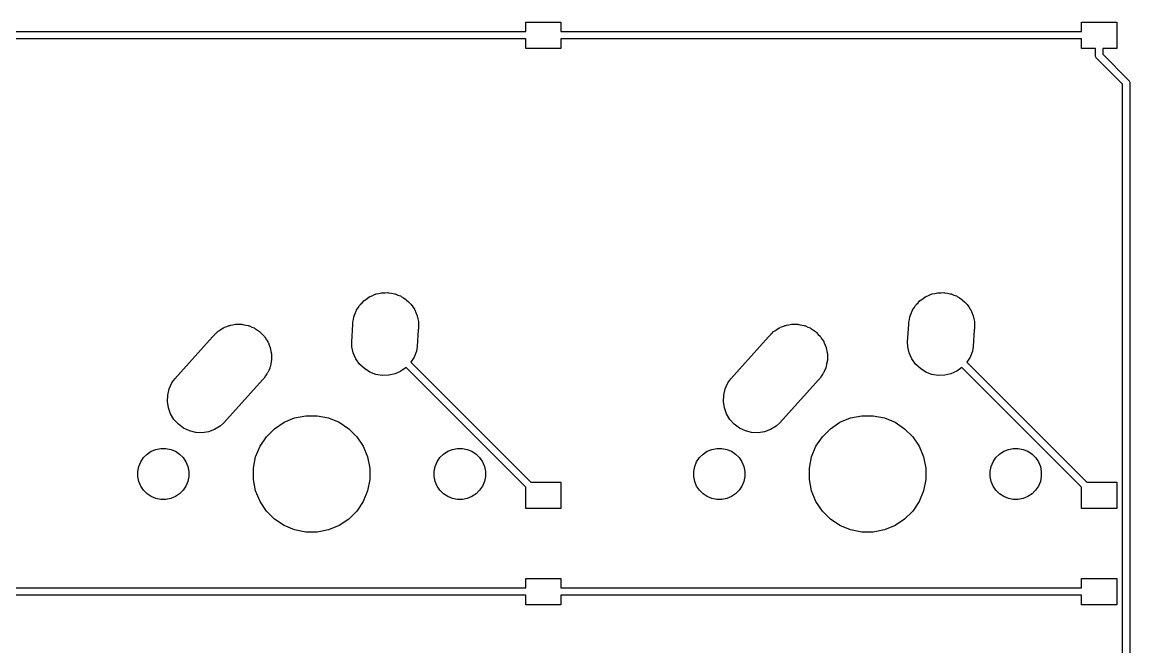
# Model space of a CAD drawing. Extents: x 74 to 207, y -150 to -40.
# Drawn here: x 149.63 to 187.58, y -93.23 to -71.84 of the extents above; entities that cross this region are included whole.
import ezdxf

# ---------------------------------------------------------------- set-up
doc = ezdxf.new("R2010")
doc.units = 0
doc.layers.add('BLACK', color=7, linetype='CONTINUOUS')

msp = doc.modelspace()

# ---------------------------------------------------------------- linework, layer by layer
at = {"layer": 'BLACK', "linetype": 'CONTINUOUS'}
for p, q in [((166.881, -72.1688), (166.881, -71.8438)), ((166.881, -71.8438), (168.081, -71.8438)), ((168.081, -71.8438), (168.081, -72.1688)), ((185.931, -72.1688), (185.931, -71.8438)), ((185.931, -71.8438), (187.131, -71.8438)), ((187.131, -71.8438), (187.131, -72.7437)), ((149.031, -72.1688), (166.881, -72.1688)), ((166.881, -72.4188), (149.031, -72.4188)), ((166.881, -72.7437), (166.881, -72.4188)), ((168.081, -72.1688), (185.931, -72.1688)), ((185.931, -72.4188), (168.081, -72.4188)), ((168.081, -72.4188), (168.081, -72.7437)), ((185.931, -72.7437), (185.931, -72.4188)), ((168.081, -72.7437), (166.881, -72.7437)), ((186.406, -72.7437), (185.931, -72.7437)), ((186.406, -72.9876), (186.406, -72.7437)), ((187.131, -72.7437), (186.656, -72.7437)), ((186.656, -72.7437), (186.656, -72.942)), ((186.406, -72.9937), (186.406, -72.9876)), ((186.408, -73.0183), (186.406, -72.9937)), ((186.415, -73.0418), (186.408, -73.0183)), ((186.427, -73.0635), (186.415, -73.0418)), ((186.439, -73.0778), (186.427, -73.0635)), ((186.442, -73.0826), (186.439, -73.0778)), ((186.447, -73.0865), (186.442, -73.0826)), ((187.331, -73.9705), (186.447, -73.0865)), ((186.656, -72.942), (187.54, -73.826)), ((187.331, -111.052), (187.331, -73.9705)), ((187.54, -73.826), (187.545, -73.8299)), ((187.545, -73.8299), (187.549, -73.8347)), ((187.549, -73.8347), (187.561, -73.849)), ((187.561, -73.849), (187.572, -73.8707)), ((187.572, -73.8707), (187.579, -73.8942)), ((187.579, -73.8942), (187.581, -73.9126)), ((187.581, -73.9126), (187.581, -73.9126)), ((187.581, -73.9126), (187.582, -73.9188)), ((187.582, -73.9188), (187.581, -73.9249)), ((187.581, -73.9249), (187.581, -111.098)), ((161.551, -81.2355), (161.638, -81.1994)), ((161.638, -81.1994), (161.724, -81.1608)), ((161.724, -81.1608), (161.74, -81.1571)), ((161.74, -81.1571), (161.756, -81.1507)), ((161.756, -81.1507), (161.848, -81.1323)), ((161.848, -81.1323), (161.94, -81.1112)), ((161.94, -81.1112), (161.957, -81.1107)), ((161.957, -81.1107), (161.973, -81.1075)), ((161.973, -81.1075), (162.067, -81.1075)), ((162.067, -81.1075), (162.162, -81.1047)), ((162.162, -81.1047), (162.178, -81.1075)), ((162.178, -81.1075), (162.195, -81.1075)), ((162.195, -81.1075), (162.287, -81.1259)), ((162.287, -81.1259), (162.38, -81.1416)), ((162.38, -81.1416), (162.396, -81.1475)), ((162.396, -81.1475), (162.412, -81.1507)), ((162.412, -81.1507), (162.499, -81.1868)), ((162.499, -81.1868), (162.587, -81.2203)), ((162.587, -81.2203), (162.601, -81.2292)), ((180.601, -81.2355), (180.688, -81.1994)), ((180.688, -81.1994), (180.774, -81.1608)), ((180.774, -81.1608), (180.79, -81.1571)), ((180.79, -81.1571), (180.806, -81.1507)), ((180.806, -81.1507), (180.898, -81.1323)), ((180.898, -81.1323), (180.99, -81.1112)), ((180.99, -81.1112), (181.007, -81.1107)), ((181.007, -81.1107), (181.023, -81.1075)), ((181.023, -81.1075), (181.117, -81.1075)), ((181.117, -81.1075), (181.212, -81.1047)), ((181.212, -81.1047), (181.228, -81.1075)), ((181.228, -81.1075), (181.245, -81.1075)), ((181.245, -81.1075), (181.337, -81.1259)), ((181.337, -81.1259), (181.43, -81.1416)), ((181.43, -81.1416), (181.446, -81.1475)), ((181.446, -81.1475), (181.462, -81.1507)), ((181.462, -81.1507), (181.549, -81.1868)), ((181.549, -81.1868), (181.637, -81.2203)), ((181.637, -81.2203), (181.651, -81.2292)), ((161.139, -81.6212), (161.189, -81.5413)), ((161.189, -81.5413), (161.201, -81.5292)), ((161.201, -81.5292), (161.21, -81.5154)), ((161.21, -81.5154), (161.277, -81.4487)), ((161.277, -81.4487), (161.341, -81.3801)), ((161.341, -81.3801), (161.355, -81.3704)), ((161.355, -81.3704), (161.367, -81.3587)), ((161.367, -81.3587), (161.445, -81.3063)), ((161.445, -81.3063), (161.522, -81.2516)), ((161.522, -81.2516), (161.537, -81.2448)), ((161.537, -81.2448), (161.551, -81.2355)), ((162.601, -81.2292), (162.617, -81.2355)), ((162.617, -81.2355), (162.695, -81.2879)), ((162.695, -81.2879), (162.775, -81.338)), ((162.775, -81.338), (162.787, -81.3494)), ((162.787, -81.3494), (162.801, -81.3587)), ((162.801, -81.3587), (162.868, -81.4253)), ((162.868, -81.4253), (162.936, -81.49)), ((162.936, -81.49), (162.946, -81.5036)), ((162.946, -81.5036), (162.958, -81.5154)), ((162.958, -81.5154), (163.01, -81.5938)), ((163.01, -81.5938), (163.065, -81.6706)), ((180.189, -81.6212), (180.239, -81.5413)), ((180.239, -81.5413), (180.251, -81.5292)), ((180.251, -81.5292), (180.26, -81.5154)), ((180.26, -81.5154), (180.327, -81.4487)), ((180.327, -81.4487), (180.391, -81.3801)), ((180.391, -81.3801), (180.405, -81.3704)), ((180.405, -81.3704), (180.417, -81.3587)), ((180.417, -81.3587), (180.495, -81.3063)), ((180.495, -81.3063), (180.572, -81.2516)), ((180.572, -81.2516), (180.587, -81.2448)), ((180.587, -81.2448), (180.601, -81.2355)), ((181.651, -81.2292), (181.667, -81.2355)), ((181.667, -81.2355), (181.745, -81.2879)), ((181.745, -81.2879), (181.825, -81.338)), ((181.825, -81.338), (181.837, -81.3494)), ((181.837, -81.3494), (181.851, -81.3587)), ((181.851, -81.3587), (181.918, -81.4253)), ((181.918, -81.4253), (181.986, -81.49)), ((181.986, -81.49), (181.996, -81.5036)), ((181.996, -81.5036), (182.008, -81.5154)), ((182.008, -81.5154), (182.06, -81.5938)), ((182.06, -81.5938), (182.115, -81.6706)), ((160.977, -82.0292), (160.993, -81.9362)), ((160.993, -81.9362), (160.999, -81.9207)), ((160.999, -81.9207), (161.002, -81.9043)), ((161.002, -81.9043), (161.038, -81.8172)), ((161.038, -81.8172), (161.072, -81.7291)), ((161.072, -81.7291), (161.08, -81.715)), ((161.08, -81.715), (161.087, -81.6996)), ((161.087, -81.6996), (161.139, -81.6212)), ((163.065, -81.6706), (163.071, -81.6858)), ((163.071, -81.6858), (163.081, -81.6996)), ((163.081, -81.6996), (163.117, -81.7868)), ((163.117, -81.7868), (163.155, -81.8728)), ((163.155, -81.8728), (163.159, -81.889)), ((163.159, -81.889), (163.166, -81.9043)), ((163.166, -81.9043), (163.184, -81.9969)), ((180.027, -82.0292), (180.043, -81.9362)), ((180.043, -81.9362), (180.049, -81.9207)), ((180.049, -81.9207), (180.052, -81.9043)), ((180.052, -81.9043), (180.088, -81.8172)), ((180.088, -81.8172), (180.122, -81.7291)), ((180.122, -81.7291), (180.13, -81.715)), ((180.13, -81.715), (180.137, -81.6996)), ((180.137, -81.6996), (180.189, -81.6212)), ((182.115, -81.6706), (182.121, -81.6858)), ((182.121, -81.6858), (182.131, -81.6996)), ((182.131, -81.6996), (182.167, -81.7868)), ((182.167, -81.7868), (182.205, -81.8728)), ((182.205, -81.8728), (182.209, -81.889)), ((182.209, -81.889), (182.216, -81.9043)), ((182.216, -81.9043), (182.234, -81.9969)), ((156.366, -82.4079), (156.439, -82.3633)), ((156.439, -82.3633), (156.511, -82.3155)), ((156.511, -82.3155), (156.534, -82.306)), ((156.534, -82.306), (156.555, -82.293)), ((156.555, -82.293), (156.636, -82.2637)), ((156.636, -82.2637), (156.716, -82.2307)), ((156.716, -82.2307), (156.74, -82.2259)), ((156.74, -82.2259), (156.764, -82.2173)), ((156.764, -82.2173), (156.849, -82.2043)), ((156.849, -82.2043), (156.933, -82.1875)), ((156.933, -82.1875), (156.958, -82.1875)), ((156.958, -82.1875), (156.983, -82.1837)), ((156.983, -82.1837), (157.069, -82.1875)), ((157.069, -82.1875), (157.155, -82.1875)), ((157.155, -82.1875), (157.179, -82.1924)), ((157.179, -82.1924), (157.204, -82.1935)), ((157.204, -82.1935), (157.288, -82.214)), ((157.288, -82.214), (157.372, -82.2307)), ((157.372, -82.2307), (157.395, -82.2403)), ((157.395, -82.2403), (157.419, -82.2462)), ((157.419, -82.2462), (157.497, -82.2826)), ((157.497, -82.2826), (157.577, -82.3155)), ((157.577, -82.3155), (157.597, -82.3294)), ((157.597, -82.3294), (157.62, -82.34)), ((157.62, -82.34), (157.689, -82.3909)), ((160.918, -82.7902), (160.959, -82.1938)), ((160.959, -82.1217), (160.977, -82.0292)), ((160.959, -82.1938), (160.959, -82.1217)), ((163.184, -81.9969), (163.205, -82.0888)), ((163.209, -82.3433), (163.201, -82.3815)), ((163.205, -82.0888), (163.206, -82.1054)), ((163.206, -82.1054), (163.209, -82.1217)), ((163.209, -82.1217), (163.209, -82.216)), ((163.209, -82.216), (163.21, -82.2548)), ((163.21, -82.2548), (163.209, -82.2712)), ((163.209, -82.2712), (163.209, -82.3433)), ((175.416, -82.4079), (175.489, -82.3633)), ((175.489, -82.3633), (175.561, -82.3155)), ((175.561, -82.3155), (175.584, -82.306)), ((175.584, -82.306), (175.605, -82.293)), ((175.605, -82.293), (175.686, -82.2637)), ((175.686, -82.2637), (175.766, -82.2307)), ((175.766, -82.2307), (175.79, -82.2259)), ((175.79, -82.2259), (175.814, -82.2173)), ((175.814, -82.2173), (175.899, -82.2043)), ((175.899, -82.2043), (175.983, -82.1875)), ((175.983, -82.1875), (176.008, -82.1875)), ((176.008, -82.1875), (176.033, -82.1837)), ((176.033, -82.1837), (176.119, -82.1875)), ((176.119, -82.1875), (176.205, -82.1875)), ((176.205, -82.1875), (176.229, -82.1924)), ((176.229, -82.1924), (176.254, -82.1935)), ((176.254, -82.1935), (176.338, -82.214)), ((176.338, -82.214), (176.422, -82.2307)), ((176.422, -82.2307), (176.445, -82.2403)), ((176.445, -82.2403), (176.469, -82.2462)), ((176.469, -82.2462), (176.547, -82.2826)), ((176.547, -82.2826), (176.627, -82.3155)), ((176.627, -82.3155), (176.647, -82.3294)), ((176.647, -82.3294), (176.67, -82.34)), ((176.67, -82.34), (176.739, -82.3909)), ((179.968, -82.7902), (180.009, -82.1938)), ((180.009, -82.1217), (180.027, -82.0292)), ((180.009, -82.1938), (180.009, -82.1217)), ((182.234, -81.9969), (182.255, -82.0888)), ((182.259, -82.3433), (182.251, -82.3815)), ((182.255, -82.0888), (182.256, -82.1054)), ((182.256, -82.1054), (182.259, -82.1217)), ((182.259, -82.1217), (182.259, -82.216)), ((182.259, -82.216), (182.26, -82.2548)), ((182.26, -82.2548), (182.259, -82.2712)), ((182.259, -82.2712), (182.259, -82.3433)), ((154.859, -84.0623), (156.153, -82.6208)), ((156.153, -82.6208), (156.17, -82.5954)), ((156.17, -82.5954), (156.227, -82.5385)), ((156.227, -82.5385), (156.243, -82.52)), ((156.243, -82.52), (156.266, -82.4995)), ((156.266, -82.4995), (156.327, -82.4387)), ((156.327, -82.4387), (156.347, -82.4248)), ((156.347, -82.4248), (156.366, -82.4079)), ((157.689, -82.3909), (157.761, -82.4387)), ((157.761, -82.4387), (157.779, -82.4563)), ((157.779, -82.4563), (157.799, -82.4711)), ((157.799, -82.4711), (157.857, -82.5346)), ((157.857, -82.5346), (157.918, -82.5954)), ((157.918, -82.5954), (157.931, -82.6161)), ((157.931, -82.6161), (157.948, -82.6346)), ((157.948, -82.6346), (157.993, -82.7081)), ((157.993, -82.7081), (158.041, -82.7796)), ((163.201, -82.3815), (163.162, -82.945)), ((173.909, -84.0623), (175.203, -82.6208)), ((175.203, -82.6208), (175.22, -82.5954)), ((175.22, -82.5954), (175.277, -82.5385)), ((175.277, -82.5385), (175.293, -82.52)), ((175.293, -82.52), (175.316, -82.4995)), ((175.316, -82.4995), (175.377, -82.4387)), ((175.377, -82.4387), (175.397, -82.4248)), ((175.397, -82.4248), (175.416, -82.4079)), ((176.739, -82.3909), (176.811, -82.4387)), ((176.811, -82.4387), (176.829, -82.4563)), ((176.829, -82.4563), (176.849, -82.4711)), ((176.849, -82.4711), (176.907, -82.5346)), ((176.907, -82.5346), (176.968, -82.5954)), ((176.968, -82.5954), (176.981, -82.6161)), ((176.981, -82.6161), (176.998, -82.6346)), ((176.998, -82.6346), (177.043, -82.7081)), ((177.043, -82.7081), (177.091, -82.7796)), ((182.251, -82.3815), (182.212, -82.945)), ((158.041, -82.7796), (158.05, -82.8027)), ((158.05, -82.8027), (158.063, -82.8241)), ((158.063, -82.8241), (158.093, -82.9049)), ((158.093, -82.9049), (158.126, -82.9843)), ((158.126, -82.9843), (158.13, -83.0088)), ((158.13, -83.0088), (158.139, -83.0323)), ((158.139, -83.0323), (158.152, -83.1174)), ((158.152, -83.1174), (158.169, -83.2017)), ((160.922, -82.9562), (160.918, -82.7902)), ((160.972, -83.1722), (160.922, -82.9562)), ((163.135, -83.1088), (163.056, -83.3159)), ((163.162, -82.945), (163.135, -83.1088)), ((177.091, -82.7796), (177.1, -82.8027)), ((177.1, -82.8027), (177.113, -82.8241)), ((177.113, -82.8241), (177.143, -82.9049)), ((177.143, -82.9049), (177.176, -82.9843)), ((177.176, -82.9843), (177.18, -83.0088)), ((177.18, -83.0088), (177.189, -83.0323)), ((177.189, -83.0323), (177.202, -83.1174)), ((177.202, -83.1174), (177.219, -83.2017)), ((179.972, -82.9562), (179.968, -82.7902)), ((180.022, -83.1722), (179.972, -82.9562)), ((182.185, -83.1088), (182.106, -83.3159)), ((182.212, -82.945), (182.185, -83.1088)), ((158.163, -83.4728), (158.142, -83.5563)), ((158.164, -83.4478), (158.163, -83.4728)), ((158.169, -83.4233), (158.164, -83.4478)), ((158.169, -83.2017), (158.169, -83.2267)), ((158.169, -83.2267), (158.173, -83.2514)), ((158.173, -83.2514), (158.169, -83.3373)), ((158.169, -83.3373), (158.169, -83.4233)), ((161.063, -83.3744), (160.972, -83.1722)), ((161.191, -83.555), (161.063, -83.3744)), ((163.056, -83.3159), (162.95, -83.4854)), ((162.95, -83.4854), (167.058, -87.5938)), ((177.213, -83.4728), (177.192, -83.5563)), ((177.214, -83.4478), (177.213, -83.4728)), ((177.219, -83.4233), (177.214, -83.4478)), ((177.219, -83.2017), (177.219, -83.2267)), ((177.219, -83.2267), (177.223, -83.2514)), ((177.223, -83.2514), (177.219, -83.3373)), ((177.219, -83.3373), (177.219, -83.4233)), ((180.113, -83.3744), (180.022, -83.1722)), ((180.241, -83.555), (180.113, -83.3744)), ((182.106, -83.3159), (182, -83.4854)), ((182, -83.4854), (186.108, -87.5938)), ((158.027, -83.8661), (158.016, -83.8888)), ((158.041, -83.8454), (158.027, -83.8661)), ((158.074, -83.766), (158.041, -83.8454)), ((158.11, -83.688), (158.074, -83.766)), ((158.116, -83.6637), (158.11, -83.688)), ((158.126, -83.6406), (158.116, -83.6637)), ((158.142, -83.5563), (158.126, -83.6406)), ((161.353, -83.707), (161.191, -83.555)), ((161.54, -83.8247), (161.353, -83.707)), ((161.747, -83.9034), (161.54, -83.8247)), ((162.606, -83.7934), (162.403, -83.8842)), ((162.78, -83.6693), (162.606, -83.7934)), ((166.881, -87.7705), (162.78, -83.6693)), ((177.077, -83.8661), (177.066, -83.8888)), ((177.091, -83.8454), (177.077, -83.8661)), ((177.124, -83.766), (177.091, -83.8454)), ((177.16, -83.688), (177.124, -83.766)), ((177.166, -83.6637), (177.16, -83.688)), ((177.176, -83.6406), (177.166, -83.6637)), ((177.192, -83.5563), (177.176, -83.6406)), ((180.403, -83.707), (180.241, -83.555)), ((180.59, -83.8247), (180.403, -83.707)), ((180.797, -83.9034), (180.59, -83.8247)), ((181.656, -83.7934), (181.453, -83.8842)), ((181.83, -83.6693), (181.656, -83.7934)), ((185.931, -87.7705), (181.83, -83.6693)), ((154.667, -84.397), (154.761, -84.1962)), ((154.761, -84.1962), (154.859, -84.0623)), ((157.861, -84.0864), (156.534, -85.565)), ((157.918, -84.0296), (157.861, -84.0864)), ((157.965, -83.9582), (157.918, -84.0296)), ((158.016, -83.8888), (157.965, -83.9582)), ((161.966, -83.9403), (161.747, -83.9034)), ((162.187, -83.9338), (161.966, -83.9403)), ((162.403, -83.8842), (162.187, -83.9338)), ((173.717, -84.397), (173.811, -84.1962)), ((173.811, -84.1962), (173.909, -84.0623)), ((176.911, -84.0864), (175.584, -85.565)), ((176.968, -84.0296), (176.911, -84.0864)), ((177.015, -83.9582), (176.968, -84.0296)), ((177.066, -83.8888), (177.015, -83.9582)), ((181.016, -83.9403), (180.797, -83.9034)), ((181.237, -83.9338), (181.016, -83.9403)), ((181.453, -83.8842), (181.237, -83.9338)), ((154.605, -84.8336), (154.615, -84.6122)), ((154.615, -84.6122), (154.667, -84.397)), ((173.655, -84.8336), (173.665, -84.6122)), ((173.665, -84.6122), (173.717, -84.397)), ((154.639, -85.0527), (154.605, -84.8336)), ((173.689, -85.0527), (173.655, -84.8336)), ((154.714, -85.2609), (154.639, -85.0527)), ((154.829, -85.4504), (154.714, -85.2609)), ((158.599, -85.5455), (158.962, -85.3952)), ((158.962, -85.3952), (159.347, -85.3186)), ((159.347, -85.3186), (159.74, -85.3186)), ((159.74, -85.3186), (160.125, -85.3952)), ((160.125, -85.3952), (160.488, -85.5455)), ((173.764, -85.2609), (173.689, -85.0527)), ((173.879, -85.4504), (173.764, -85.2609)), ((177.649, -85.5455), (178.012, -85.3952)), ((178.012, -85.3952), (178.397, -85.3186)), ((178.397, -85.3186), (178.79, -85.3186)), ((178.79, -85.3186), (179.175, -85.3952)), ((179.175, -85.3952), (179.538, -85.5455)), ((154.979, -85.6139), (154.829, -85.4504)), ((155.157, -85.745), (154.979, -85.6139)), ((155.358, -85.8388), (155.157, -85.745)), ((156.412, -85.6771), (156.222, -85.792)), ((156.534, -85.565), (156.412, -85.6771)), ((157.995, -86.0415), (158.273, -85.7637)), ((158.273, -85.7637), (158.599, -85.5455)), ((160.488, -85.5455), (160.815, -85.7637)), ((160.815, -85.7637), (161.093, -86.0415)), ((174.029, -85.6139), (173.879, -85.4504)), ((174.207, -85.745), (174.029, -85.6139)), ((174.408, -85.8388), (174.207, -85.745)), ((175.462, -85.6771), (175.272, -85.792)), ((175.584, -85.565), (175.462, -85.6771)), ((177.045, -86.0415), (177.323, -85.7637)), ((177.323, -85.7637), (177.649, -85.5455)), ((179.538, -85.5455), (179.865, -85.7637)), ((179.865, -85.7637), (180.143, -86.0415)), ((155.573, -85.8915), (155.358, -85.8388)), ((155.795, -85.9013), (155.573, -85.8915)), ((156.014, -85.8677), (155.795, -85.9013)), ((156.222, -85.792), (156.014, -85.8677)), ((157.777, -86.368), (157.995, -86.0415)), ((161.093, -86.0415), (161.311, -86.368)), ((174.623, -85.8915), (174.408, -85.8388)), ((174.845, -85.9013), (174.623, -85.8915)), ((175.064, -85.8677), (174.845, -85.9013)), ((175.272, -85.792), (175.064, -85.8677)), ((176.827, -86.368), (177.045, -86.0415)), ((180.143, -86.0415), (180.361, -86.368)), ((153.906, -86.6328), (154.049, -86.5371)), ((154.049, -86.5371), (154.209, -86.4711)), ((154.209, -86.4711), (154.378, -86.4375)), ((154.378, -86.4375), (154.55, -86.4375)), ((154.55, -86.4375), (154.719, -86.4711)), ((154.719, -86.4711), (154.878, -86.5371)), ((154.878, -86.5371), (155.022, -86.6328)), ((157.626, -86.7309), (157.777, -86.368)), ((161.311, -86.368), (161.461, -86.7309)), ((164.066, -86.6328), (164.209, -86.5371)), ((164.209, -86.5371), (164.369, -86.4711)), ((164.369, -86.4711), (164.538, -86.4375)), ((164.538, -86.4375), (164.71, -86.4375)), ((164.71, -86.4375), (164.879, -86.4711)), ((164.879, -86.4711), (165.038, -86.5371)), ((165.038, -86.5371), (165.182, -86.6328)), ((172.956, -86.6328), (173.099, -86.5371)), ((173.099, -86.5371), (173.259, -86.4711)), ((173.259, -86.4711), (173.428, -86.4375)), ((173.428, -86.4375), (173.6, -86.4375)), ((173.6, -86.4375), (173.769, -86.4711)), ((173.769, -86.4711), (173.928, -86.5371)), ((173.928, -86.5371), (174.072, -86.6328)), ((176.676, -86.7309), (176.827, -86.368)), ((180.361, -86.368), (180.511, -86.7309)), ((183.116, -86.6328), (183.259, -86.5371)), ((183.259, -86.5371), (183.419, -86.4711)), ((183.419, -86.4711), (183.588, -86.4375)), ((183.588, -86.4375), (183.76, -86.4375)), ((183.76, -86.4375), (183.929, -86.4711)), ((183.929, -86.4711), (184.088, -86.5371)), ((184.088, -86.5371), (184.232, -86.6328)), ((153.622, -87.0573), (153.688, -86.898)), ((153.688, -86.898), (153.784, -86.7547)), ((153.784, -86.7547), (153.906, -86.6328)), ((155.022, -86.6328), (155.143, -86.7547)), ((155.143, -86.7547), (155.239, -86.898)), ((155.239, -86.898), (155.305, -87.0573)), ((157.55, -87.1161), (157.626, -86.7309)), ((161.461, -86.7309), (161.538, -87.1161)), ((163.782, -87.0573), (163.848, -86.898)), ((163.848, -86.898), (163.944, -86.7547)), ((163.944, -86.7547), (164.066, -86.6328)), ((165.182, -86.6328), (165.303, -86.7547)), ((165.303, -86.7547), (165.399, -86.898)), ((165.399, -86.898), (165.465, -87.0573)), ((172.672, -87.0573), (172.738, -86.898)), ((172.738, -86.898), (172.834, -86.7547)), ((172.834, -86.7547), (172.956, -86.6328)), ((174.072, -86.6328), (174.193, -86.7547)), ((174.193, -86.7547), (174.289, -86.898)), ((174.289, -86.898), (174.355, -87.0573)), ((176.6, -87.1161), (176.676, -86.7309)), ((180.511, -86.7309), (180.588, -87.1161)), ((182.832, -87.0573), (182.898, -86.898)), ((182.898, -86.898), (182.994, -86.7547)), ((182.994, -86.7547), (183.116, -86.6328)), ((184.232, -86.6328), (184.353, -86.7547)), ((184.353, -86.7547), (184.449, -86.898)), ((184.449, -86.898), (184.515, -87.0573)), ((153.589, -87.2263), (153.622, -87.0573)), ((153.589, -87.3987), (153.589, -87.2263)), ((155.305, -87.0573), (155.339, -87.2263)), ((155.339, -87.2263), (155.339, -87.3987)), ((157.55, -87.5089), (157.55, -87.1161)), ((161.538, -87.1161), (161.538, -87.5089)), ((163.749, -87.2263), (163.782, -87.0573)), ((163.749, -87.3987), (163.749, -87.2263)), ((165.465, -87.0573), (165.499, -87.2263)), ((165.499, -87.2263), (165.499, -87.3987)), ((172.639, -87.2263), (172.672, -87.0573)), ((172.639, -87.3987), (172.639, -87.2263)), ((174.355, -87.0573), (174.389, -87.2263)), ((174.389, -87.2263), (174.389, -87.3987)), ((176.6, -87.5089), (176.6, -87.1161)), ((180.588, -87.1161), (180.588, -87.5089)), ((182.799, -87.2263), (182.832, -87.0573)), ((182.799, -87.3987), (182.799, -87.2263)), ((184.515, -87.0573), (184.549, -87.2263)), ((184.549, -87.2263), (184.549, -87.3987)), ((153.622, -87.5677), (153.589, -87.3987)), ((153.688, -87.727), (153.622, -87.5677)), ((155.305, -87.5677), (155.239, -87.727)), ((155.339, -87.3987), (155.305, -87.5677)), ((157.626, -87.8941), (157.55, -87.5089)), ((161.538, -87.5089), (161.461, -87.8941)), ((163.782, -87.5677), (163.749, -87.3987)), ((163.848, -87.727), (163.782, -87.5677)), ((165.465, -87.5677), (165.399, -87.727)), ((165.499, -87.3987), (165.465, -87.5677)), ((167.058, -87.5938), (168.081, -87.5938)), ((168.081, -87.5938), (168.081, -88.4937)), ((172.672, -87.5677), (172.639, -87.3987)), ((172.738, -87.727), (172.672, -87.5677)), ((174.355, -87.5677), (174.289, -87.727)), ((174.389, -87.3987), (174.355, -87.5677)), ((176.676, -87.8941), (176.6, -87.5089)), ((180.588, -87.5089), (180.511, -87.8941)), ((182.832, -87.5677), (182.799, -87.3987)), ((182.898, -87.727), (182.832, -87.5677)), ((184.515, -87.5677), (184.449, -87.727)), ((184.549, -87.3987), (184.515, -87.5677)), ((186.108, -87.5938), (187.131, -87.5938)), ((187.131, -87.5938), (187.131, -88.4937)), ((153.784, -87.8703), (153.688, -87.727)), ((153.906, -87.9922), (153.784, -87.8703)), ((154.049, -88.0879), (153.906, -87.9922)), ((155.022, -87.9922), (154.878, -88.0879)), ((155.143, -87.8703), (155.022, -87.9922)), ((155.239, -87.727), (155.143, -87.8703)), ((157.777, -88.257), (157.626, -87.8941)), ((161.461, -87.8941), (161.311, -88.257)), ((163.944, -87.8703), (163.848, -87.727)), ((164.066, -87.9922), (163.944, -87.8703)), ((164.209, -88.0879), (164.066, -87.9922)), ((165.182, -87.9922), (165.038, -88.0879)), ((165.303, -87.8703), (165.182, -87.9922)), ((165.399, -87.727), (165.303, -87.8703)), ((166.881, -88.4937), (166.881, -87.7705)), ((172.834, -87.8703), (172.738, -87.727)), ((172.956, -87.9922), (172.834, -87.8703)), ((173.099, -88.0879), (172.956, -87.9922)), ((174.072, -87.9922), (173.928, -88.0879)), ((174.193, -87.8703), (174.072, -87.9922)), ((174.289, -87.727), (174.193, -87.8703)), ((176.827, -88.257), (176.676, -87.8941)), ((180.511, -87.8941), (180.361, -88.257)), ((182.994, -87.8703), (182.898, -87.727)), ((183.116, -87.9922), (182.994, -87.8703)), ((183.259, -88.0879), (183.116, -87.9922)), ((184.232, -87.9922), (184.088, -88.0879)), ((184.353, -87.8703), (184.232, -87.9922)), ((184.449, -87.727), (184.353, -87.8703)), ((185.931, -88.4937), (185.931, -87.7705)), ((154.209, -88.1539), (154.049, -88.0879)), ((154.378, -88.1875), (154.209, -88.1539)), ((154.55, -88.1875), (154.378, -88.1875)), ((154.719, -88.1539), (154.55, -88.1875)), ((154.878, -88.0879), (154.719, -88.1539)), ((157.995, -88.5835), (157.777, -88.257)), ((161.311, -88.257), (161.093, -88.5835)), ((164.369, -88.1539), (164.209, -88.0879)), ((164.538, -88.1875), (164.369, -88.1539)), ((164.71, -88.1875), (164.538, -88.1875)), ((164.879, -88.1539), (164.71, -88.1875)), ((165.038, -88.0879), (164.879, -88.1539)), ((173.259, -88.1539), (173.099, -88.0879)), ((173.428, -88.1875), (173.259, -88.1539)), ((173.6, -88.1875), (173.428, -88.1875)), ((173.769, -88.1539), (173.6, -88.1875)), ((173.928, -88.0879), (173.769, -88.1539)), ((177.045, -88.5835), (176.827, -88.257)), ((180.361, -88.257), (180.143, -88.5835)), ((183.419, -88.1539), (183.259, -88.0879)), ((183.588, -88.1875), (183.419, -88.1539)), ((183.76, -88.1875), (183.588, -88.1875)), ((183.929, -88.1539), (183.76, -88.1875)), ((184.088, -88.0879), (183.929, -88.1539)), ((158.273, -88.8613), (157.995, -88.5835)), ((161.093, -88.5835), (160.815, -88.8613)), ((168.081, -88.4937), (166.881, -88.4937)), ((177.323, -88.8613), (177.045, -88.5835)), ((180.143, -88.5835), (179.865, -88.8613)), ((187.131, -88.4937), (185.931, -88.4937)), ((158.599, -89.0795), (158.273, -88.8613)), ((158.962, -89.2298), (158.599, -89.0795)), ((160.488, -89.0795), (160.125, -89.2298)), ((160.815, -88.8613), (160.488, -89.0795)), ((177.649, -89.0795), (177.323, -88.8613)), ((178.012, -89.2298), (177.649, -89.0795)), ((179.538, -89.0795), (179.175, -89.2298)), ((179.865, -88.8613), (179.538, -89.0795)), ((159.347, -89.3064), (158.962, -89.2298)), ((159.74, -89.3064), (159.347, -89.3064)), ((160.125, -89.2298), (159.74, -89.3064)), ((178.397, -89.3064), (178.012, -89.2298)), ((178.79, -89.3064), (178.397, -89.3064)), ((179.175, -89.2298), (178.79, -89.3064)), ((166.881, -91.2188), (166.881, -90.8937)), ((166.881, -90.8937), (168.081, -90.8937)), ((168.081, -90.8937), (168.081, -91.2188)), ((185.931, -91.2188), (185.931, -90.8937)), ((185.931, -90.8937), (187.131, -90.8937)), ((187.131, -90.8937), (187.131, -91.7938)), ((149.031, -91.2188), (166.881, -91.2188)), ((166.881, -91.4688), (149.031, -91.4688)), ((166.881, -91.7938), (166.881, -91.4688)), ((168.081, -91.2188), (185.931, -91.2188)), ((185.931, -91.4688), (168.081, -91.4688)), ((168.081, -91.4688), (168.081, -91.7938)), ((185.931, -91.7938), (185.931, -91.4688)), ((168.081, -91.7938), (166.881, -91.7938)), ((187.131, -91.7938), (185.931, -91.7938))]:
    msp.add_line(p, q, dxfattribs=at)

doc.saveas('drawing.dxf')
